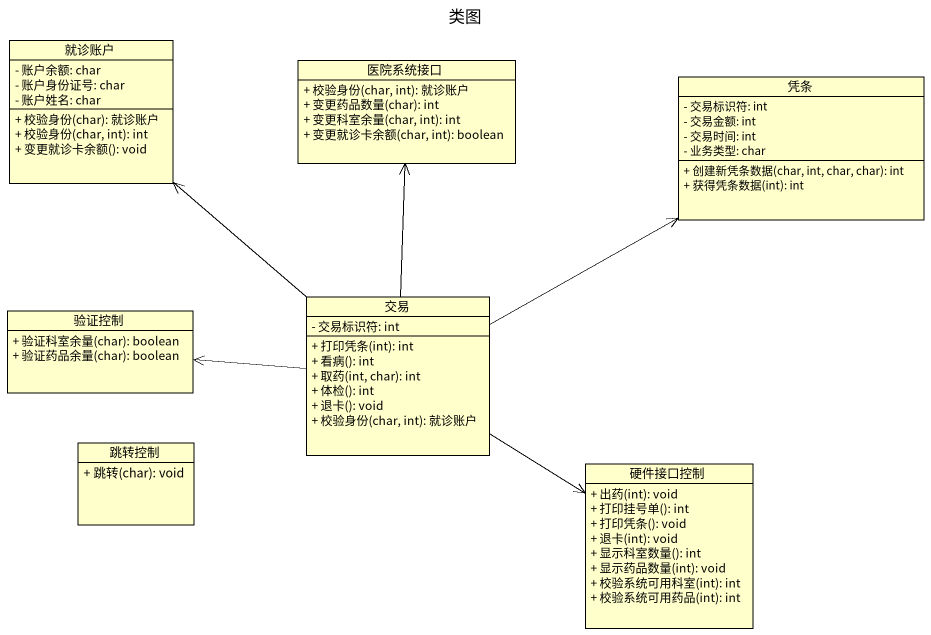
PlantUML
@startuml
title 类图
hide circle
hide empty members
skinparam classAttributeIconSize 0
class 就诊账户 {
  - 账户余额: char
  - 账户身份证号: char
  - 账户姓名: char
  + 校验身份(char): 就诊账户
  + 校验身份(char, int): int
  + 变更就诊卡余额(): void
}
class 医院系统接口 {
  + 校验身份(char, int): 就诊账户
  + 变更药品数量(char): int
  + 变更科室余量(char, int): int
  + 变更就诊卡余额(char, int): boolean
}
class 凭条 {
  - 交易标识符: int
  - 交易金额: int
  - 交易时间: int
  - 业务类型: char
  + 创建新凭条数据(char, int, char, char): int
  + 获得凭条数据(int): int
}
class 验证控制 {
  + 验证科室余量(char): boolean
  + 验证药品余量(char): boolean
}
class 交易 {
  - 交易标识符: int
  + 打印凭条(int): int
  + 看病(): int
  + 取药(int, char): int
  + 体检(): int
  + 退卡(): void
  + 校验身份(char, int): 就诊账户
}
class 跳转控制 {
  + 跳转(char): void
}
class 硬件接口控制 {
  + 出药(int): void
  + 打印挂号单(): int
  + 打印凭条(): void
  + 退卡(int): void
  + 显示科室数量(): int
  + 显示药品数量(int): void
  + 校验系统可用科室(int): int
  + 校验系统可用药品(int): int
}
交易 -up-> 就诊账户
交易 -up-> 医院系统接口
交易 -right-> 凭条
交易 -left-> 验证控制
交易 --> 硬件接口控制
@enduml
